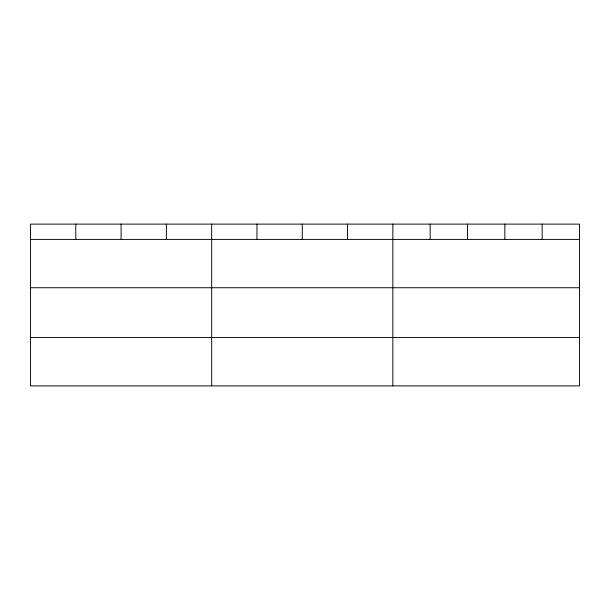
<?xml version="1.0" encoding="UTF-8"?>
<svg xmlns="http://www.w3.org/2000/svg" width="610" height="610" viewBox="0 0 610 610"><rect width="100%" height="100%" fill="white"/><g stroke="black" fill="none" stroke-linecap="round" stroke-linejoin="round"><path stroke-width="0.91" d="M579.5 287.745L579.5 224.114L30.5 224.114L30.5 385.886L579.5 385.886L579.5 287.745L30.5 287.745M30.5 239.41L579.5 239.41M30.5 337.551L579.5 337.551M542.168 224.114L542.168 239.41M504.836 224.114L504.836 239.41M467.504 224.114L467.504 239.41M430.172 224.114L430.172 239.41M392.84 224.114L392.84 385.886M347.548 224.114L347.548 239.41M302.255 224.114L302.255 239.41M256.962 224.114L256.962 239.41M211.67 224.114L211.67 385.886M166.377 224.114L166.377 239.41M121.085 224.114L121.085 239.41M75.793 224.114L75.793 239.41"/></g></svg>
